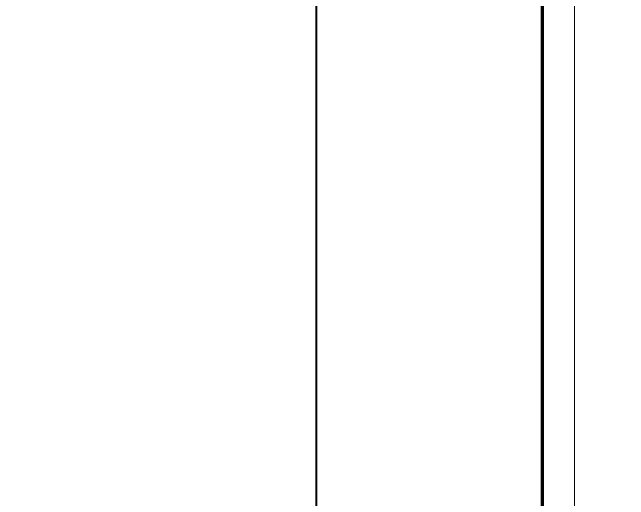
# Model space of a CAD drawing. Extents: x 3774419 to 4775970, y -926964 to 2266.
# Drawn here: x 4590353 to 4609446, y -734041 to -718954 of the extents above; entities that cross this region are included whole.
import ezdxf

# ---------------------------------------------------------------- set-up
doc = ezdxf.new("R2010")
doc.units = 0
doc.header["$LTSCALE"] = 1000
doc.header["$MEASUREMENT"] = 0
doc.layers.add('!!电气', color=1, linetype='CONTINUOUS')
doc.layers.add('图框', color=147, linetype='CONTINUOUS', lineweight=20)

# ---------------------------------------------------------------- blocks, each defined once
blk = doc.blocks.new('A$C1BA23030')
at = {"layer": '图框', "const_width": 70}
blk.add_lwpolyline([(0, 0), (0, 57400)], dxfattribs=at)

msp = doc.modelspace()

# ---------------------------------------------------------------- linework, layer by layer
at = {"layer": '图框'}
for points in [[(4523669.6, -689253.6), (4607769.6, -689253.6), (4607769.6, -748653.6), (4523669.6, -748653.6)], [(4523669.6, -689253.6), (4607769.6, -689253.6), (4607769.6, -748653.6), (4523669.6, -748653.6)], [(4607769.6, -689253.6), (4691869.6, -689253.6), (4691869.6, -748653.6), (4607769.6, -748653.6)]]:
    msp.add_lwpolyline(points, close=True, dxfattribs=at)
at = {"layer": '图框', "const_width": 100}
msp.add_lwpolyline([(4606769.6, -747653.6), (4606769.6, -690253.6), (4526169.6, -690253.6), (4526169.6, -747653.6)], close=True, dxfattribs=at)

# ---------------------------------------------------------------- block references
at = {"layer": '!!电气'}
msp.add_blockref('A$C1BA23030', (4599769.6, -747653.6), dxfattribs=at)

doc.saveas('drawing.dxf')
